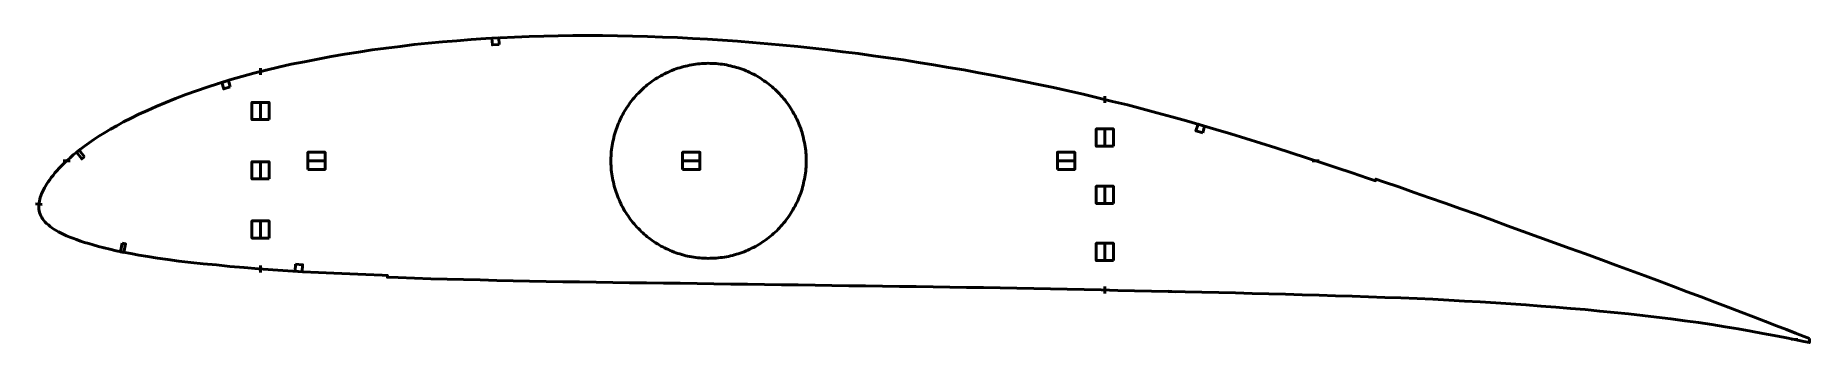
# Model space of a CAD drawing. Header units: metres. Extents: x -4 to 1026, y -5 to 173.
import ezdxf

# ---------------------------------------------------------------- set-up
doc = ezdxf.new("R2010")
doc.units = ezdxf.units.M
doc.layers.add('Layer', color=1, linetype='Continuous', lineweight=50)

msp = doc.modelspace()

# ---------------------------------------------------------------- linework, layer by layer
at = {"layer": 'Layer'}
for p, q in [((387, 156.6), (387, 157.1)), ((127, 149.8), (127, 153.8)), ((127, 134.4), (127, 123.4)), ((617, 133.6), (617, 137.6)), ((617, 119), (617, 108)), ((16.5, 100), (12.5, 100)), ((127, 100), (127, 89)), ((165, 100), (154, 100)), ((330.4, 100), (329.9, 100)), ((382.5, 100), (371.5, 100)), ((443.7, 100), (444.2, 100)), ((600, 100), (589, 100)), ((737.4, 100), (741.4, 100)), ((617, 85.8), (617, 74.8)), ((0.4, 74.7), (-3.6, 75)), ((127, 65.7), (127, 54.7)), ((617, 52.7), (617, 41.7)), ((387, 43.4), (387, 42.9)), ((127, 39.3), (127, 35.3)), ((617, 27.1), (617, 23.1)), ((653.9, 24.4), (657.9, 24.1)), ((951.7, 25.3), (951.5, 24.8)), ((989.1, 11.2), (988.9, 10.7)), ((947, 8.6), (947, 8.2)), ((986.6, 2.6), (986.5, 2.1)), ((1007.8, 4), (1007.6, 3.6)), ((1006.3, -1), (1006.2, -1.5)), ((1015.2, -3.4), (1019.2, -3.7))]:
    msp.add_line(p, q, dxfattribs=at)
for points in [[(1025.9, -3.1), (1022.9, -1.9), (1017.9, 0), (1012.6, 2.1), (1006.7, 4.4), (1000.4, 6.9), (993.5, 9.5), (986.3, 12.2), (978.7, 15.1), (970.9, 18.1), (963, 21.1), (955, 24), (947, 27.1), (938.8, 30.2), (930.5, 33.3), (922.1, 36.4), (913.5, 39.5), (904.8, 42.7), (895.9, 46), (887, 49.2), (877.9, 52.5), (868.8, 55.8), (859.8, 59.1), (850.7, 62.4), (841.6, 65.7), (832.6, 69), (823.5, 72.2), (814.5, 75.4), (805.5, 78.6), (796.6, 81.7), (787.6, 84.9), (778.7, 87.9), (774.3, 89.4), (774, 88.5), (769.5, 90), (760.6, 93), (751.7, 96), (742.9, 98.9), (734, 101.8), (725.1, 104.6), (716.3, 107.5), (707.5, 110.2), (698.8, 113), (690.1, 115.6), (681.5, 118.2), (672.9, 120.7), (664.3, 123.2), (655.8, 125.6), (647.2, 127.9), (638.6, 130.2), (630.1, 132.4), (621.5, 134.5), (613, 136.6), (604.4, 138.6), (595.8, 140.6), (587.2, 142.5), (578.5, 144.3), (569.9, 146.1), (561.2, 147.8), (552.5, 149.5), (543.8, 151.1), (535.1, 152.7), (526.3, 154.2), (517.6, 155.7), (508.8, 157.1), (500, 158.5), (491.3, 159.8), (482.5, 161), (473.8, 162.2), (465, 163.3), (456.3, 164.3), (447.6, 165.3), (438.8, 166.3), (430.1, 167.1), (421.4, 167.9), (412.6, 168.7), (403.9, 169.4), (395.2, 170), (386.4, 170.5), (377.7, 171), (369, 171.5), (360.3, 171.8), (351.6, 172.1), (342.9, 172.4), (334.2, 172.5), (325.5, 172.7), (316.9, 172.7), (308.3, 172.7), (299.8, 172.6), (291.4, 172.4), (282.9, 172.2), (274.5, 171.8), (266.1, 171.4), (257.7, 170.9), (249.3, 170.4), (241, 169.7), (232.7, 169), (224.4, 168.2), (216.2, 167.4), (208, 166.4), (199.9, 165.4), (191.8, 164.3), (183.8, 163.1), (175.9, 161.8), (168, 160.5), (160.2, 159), (152.5, 157.5), (144.9, 156), (137.5, 154.3), (130.3, 152.6), (123.1, 150.8), (116.2, 148.9), (109.3, 147), (102.6, 144.9), (96.1, 142.8), (89.8, 140.6), (83.6, 138.4), (77.7, 136.1), (72, 133.9), (66.5, 131.6), (61.4, 129.3), (56.5, 127), (51.9, 124.8), (47.6, 122.6), (43.6, 120.4), (39.9, 118.3), (36.4, 116.3), (33.2, 114.3), (30.2, 112.3), (27.5, 110.4), (24.9, 108.6), (22.6, 106.8), (20.4, 105.1), (18.3, 103.4), (16.5, 101.8), (14.7, 100.2), (13.1, 98.7), (11.6, 97.2), (10.2, 95.8), (8.9, 94.3), (7.7, 93), (6.6, 91.6), (5.6, 90.3), (4.7, 89), (3.8, 87.8), (3, 86.6), (2.3, 85.4), (1.6, 84.3), (1, 83.1), (0.5, 82), (0, 80.9), (-0.4, 79.8), (-0.8, 78.8), (-1.1, 77.7), (-1.3, 76.7), (-1.5, 75.7), (-1.6, 74.7), (-1.6, 73.8), (-1.6, 72.9), (-1.6, 72), (-1.4, 71), (-1.2, 70.1), (-0.8, 69.1), (-0.4, 68.2), (0.1, 67.2), (0.6, 66.3), (1.3, 65.4), (2.1, 64.5), (2.9, 63.7), (3.9, 62.8), (4.9, 62), (6, 61.2), (7.1, 60.4), (8.4, 59.6), (9.8, 58.8), (11.3, 58.1), (12.8, 57.3), (14.5, 56.6), (16.3, 55.8), (18.2, 55.1), (20.3, 54.3), (22.5, 53.5), (24.8, 52.7), (27.3, 52), (30, 51.2), (33, 50.4), (36.2, 49.5), (39.6, 48.7), (43.3, 47.9), (47.3, 47), (51.7, 46.2), (56.5, 45.3), (61.6, 44.5), (67.2, 43.6), (73.3, 42.8), (79.7, 41.9), (86.5, 41.1), (93.8, 40.3), (101.4, 39.6), (109.3, 38.8), (117.5, 38.1), (125.8, 37.4), (134.2, 36.8), (142.8, 36.2), (151.6, 35.7), (160.6, 35.3), (169.6, 34.8), (178.8, 34.4), (188.2, 34), (197.6, 33.7), (200.7, 33.6), (200.7, 32.5), (207, 32.3), (216.4, 31.9), (225.9, 31.6), (235.4, 31.4), (244.9, 31.1), (254.5, 30.9), (264.1, 30.6), (273.6, 30.4), (283.2, 30.2), (292.8, 30.1), (302.4, 29.9), (312.1, 29.8), (321.8, 29.6), (331.5, 29.5), (341.2, 29.3), (351, 29.2), (360.8, 29.1), (370.6, 29), (380.4, 28.8), (390.1, 28.7), (399.9, 28.5), (409.7, 28.4), (419.5, 28.3), (429.3, 28.1), (439.1, 28), (448.9, 27.9), (458.6, 27.7), (468.4, 27.6), (478.2, 27.5), (488, 27.3), (497.8, 27.2), (507.6, 27.1), (517.3, 26.9), (527.1, 26.8), (536.8, 26.6), (546.6, 26.5), (556.3, 26.3), (566, 26.2), (575.8, 26), (585.5, 25.8), (595.2, 25.6), (605, 25.3), (614.8, 25.1), (624.5, 24.9), (634.3, 24.7), (644.1, 24.5), (653.8, 24.3), (663.6, 24), (673.3, 23.8), (683.1, 23.6), (692.8, 23.4), (702.5, 23.1), (712.2, 22.9), (721.9, 22.6), (731.6, 22.3), (741.3, 22.1), (750.9, 21.8), (760.5, 21.5), (770, 21.2), (779.4, 20.8), (788.8, 20.5), (798.2, 20.1), (807.4, 19.7), (816.6, 19.2), (825.7, 18.7), (834.8, 18.2), (843.9, 17.7), (852.7, 17.1), (861.4, 16.5), (870.1, 15.8), (878.7, 15.1), (887.3, 14.4), (895.8, 13.7), (904.2, 12.8), (912.6, 12), (920.9, 11.2), (929.1, 10.4), (937.2, 9.4), (945.4, 8.4), (953.5, 7.3), (961.5, 6.2), (969.2, 5), (977, 3.8), (984.5, 2.5), (991.9, 1.2), (998.8, -0.1), (1005.4, -1.3), (1011.6, -2.5), (1017.3, -3.6), (1022.6, -4.7), (1025.9, -5.4)], [(443.7, 100), (443.7, 101.2), (443.6, 102.4), (443.6, 103.6), (443.5, 104.7), (443.4, 105.9), (443.2, 107.1), (443.1, 108.3), (442.9, 109.5), (442.7, 110.6), (442.4, 111.8), (442.2, 113), (441.9, 114.1), (441.6, 115.3), (441.3, 116.4), (440.9, 117.5), (440.5, 118.7), (440.1, 119.8), (439.7, 120.9), (439.2, 122), (438.8, 123.1), (438.3, 124.2), (437.7, 125.2), (437.2, 126.3), (436.6, 127.3), (436, 128.4), (435.4, 129.4), (434.8, 130.4), (434.2, 131.4), (433.5, 132.4), (432.8, 133.3), (432.1, 134.3), (431.4, 135.2), (430.6, 136.2), (429.8, 137.1), (429, 137.9), (428.2, 138.8), (427.4, 139.7), (426.6, 140.5), (425.7, 141.3), (424.8, 142.1), (423.9, 142.9), (423, 143.7), (422.1, 144.4), (421.1, 145.2), (420.2, 145.9), (419.2, 146.5), (418.2, 147.2), (417.2, 147.9), (416.2, 148.5), (415.2, 149.1), (414.2, 149.7), (413.1, 150.2), (412, 150.7), (411, 151.3), (409.9, 151.8), (408.8, 152.2), (407.7, 152.7), (406.6, 153.1), (405.4, 153.5), (404.3, 153.9), (403.2, 154.2), (402, 154.5), (400.9, 154.8), (399.7, 155.1), (398.6, 155.4), (397.4, 155.6), (396.2, 155.8), (395, 156), (393.9, 156.1), (392.7, 156.3), (391.5, 156.4), (390.3, 156.5), (389.1, 156.5), (387.9, 156.5), (386.7, 156.6), (385.6, 156.5), (384.4, 156.5), (383.2, 156.4), (382, 156.3), (380.8, 156.2), (379.6, 156.1), (378.4, 155.9), (377.3, 155.7), (376.1, 155.5), (374.9, 155.2), (373.8, 155), (372.6, 154.7), (371.5, 154.4), (370.3, 154), (369.2, 153.7), (368.1, 153.3), (367, 152.9), (365.8, 152.4), (364.7, 152), (363.7, 151.5), (362.6, 151), (361.5, 150.5), (360.5, 149.9), (359.4, 149.4), (358.4, 148.8), (357.4, 148.2), (356.3, 147.5), (355.4, 146.9), (354.4, 146.2), (353.4, 145.5), (352.5, 144.8), (351.5, 144.1), (350.6, 143.3), (349.7, 142.5), (348.8, 141.7), (347.9, 140.9), (347.1, 140.1), (346.3, 139.2), (345.4, 138.4), (344.6, 137.5), (343.9, 136.6), (343.1, 135.7), (342.4, 134.8), (341.6, 133.8), (340.9, 132.9), (340.3, 131.9), (339.6, 130.9), (339, 129.9), (338.3, 128.9), (337.7, 127.8), (337.2, 126.8), (336.6, 125.8), (336.1, 124.7), (335.6, 123.6), (335.1, 122.5), (334.6, 121.4), (334.2, 120.3), (333.8, 119.2), (333.4, 118.1), (333, 117), (332.7, 115.8), (332.3, 114.7), (332, 113.5), (331.8, 112.4), (331.5, 111.2), (331.3, 110), (331.1, 108.9), (330.9, 107.7), (330.8, 106.5), (330.6, 105.3), (330.5, 104.2), (330.5, 103), (330.4, 101.8), (330.4, 100.6), (330.4, 99.4), (330.4, 98.2), (330.5, 97), (330.5, 95.8), (330.6, 94.7), (330.8, 93.5), (330.9, 92.3), (331.1, 91.1), (331.3, 90), (331.5, 88.8), (331.8, 87.6), (332, 86.5), (332.3, 85.3), (332.7, 84.2), (333, 83), (333.4, 81.9), (333.8, 80.8), (334.2, 79.7), (334.6, 78.6), (335.1, 77.5), (335.6, 76.4), (336.1, 75.3), (336.6, 74.2), (337.2, 73.2), (337.7, 72.2), (338.3, 71.1), (339, 70.1), (339.6, 69.1), (340.3, 68.1), (340.9, 67.1), (341.6, 66.2), (342.4, 65.2), (343.1, 64.3), (343.9, 63.4), (344.6, 62.5), (345.4, 61.6), (346.3, 60.8), (347.1, 59.9), (347.9, 59.1), (348.8, 58.3), (349.7, 57.5), (350.6, 56.7), (351.5, 55.9), (352.5, 55.2), (353.4, 54.5), (354.4, 53.8), (355.4, 53.1), (356.3, 52.5), (357.4, 51.8), (358.4, 51.2), (359.4, 50.6), (360.5, 50.1), (361.5, 49.5), (362.6, 49), (363.7, 48.5), (364.7, 48), (365.8, 47.6), (367, 47.1), (368.1, 46.7), (369.2, 46.3), (370.3, 46), (371.5, 45.6), (372.6, 45.3), (373.8, 45), (374.9, 44.8), (376.1, 44.5), (377.3, 44.3), (378.4, 44.1), (379.6, 43.9), (380.8, 43.8), (382, 43.7), (383.2, 43.6), (384.4, 43.5), (385.6, 43.5), (386.7, 43.4), (387.9, 43.5), (389.1, 43.5), (390.3, 43.5), (391.5, 43.6), (392.7, 43.7), (393.9, 43.9), (395, 44), (396.2, 44.2), (397.4, 44.4), (398.6, 44.6), (399.7, 44.9), (400.9, 45.2), (402, 45.5), (403.2, 45.8), (404.3, 46.1), (405.4, 46.5), (406.6, 46.9), (407.7, 47.3), (408.8, 47.8), (409.9, 48.2), (411, 48.7), (412, 49.3), (413.1, 49.8), (414.2, 50.3), (415.2, 50.9), (416.2, 51.5), (417.2, 52.1), (418.2, 52.8), (419.2, 53.5), (420.2, 54.1), (421.1, 54.8), (422.1, 55.6), (423, 56.3), (423.9, 57.1), (424.8, 57.9), (425.7, 58.7), (426.6, 59.5), (427.4, 60.3), (428.2, 61.2), (429, 62.1), (429.8, 62.9), (430.6, 63.8), (431.4, 64.8), (432.1, 65.7), (432.8, 66.7), (433.5, 67.6), (434.2, 68.6), (434.8, 69.6), (435.4, 70.6), (436, 71.6), (436.6, 72.7), (437.2, 73.7), (437.7, 74.8), (438.3, 75.8), (438.8, 76.9), (439.2, 78), (439.7, 79.1), (440.1, 80.2), (440.5, 81.3), (440.9, 82.5), (441.3, 83.6), (441.6, 84.7), (441.9, 85.9), (442.2, 87), (442.4, 88.2), (442.7, 89.4), (442.9, 90.5), (443.1, 91.7), (443.2, 92.9), (443.4, 94.1), (443.5, 95.3), (443.6, 96.4), (443.6, 97.6), (443.7, 98.8), (443.7, 100)]]:
    msp.add_lwpolyline(points, close=True, dxfattribs=at)
for points in [[(265.6, 167.4), (261.6, 167.2), (261.3, 171.1), (265.3, 171.4), (265.6, 167.4)], [(109.5, 142.9), (105.7, 141.7), (104.6, 145.5), (108.4, 146.7), (109.5, 142.9)], [(132, 123.9), (122, 123.9), (122, 133.9), (132, 133.9), (132, 123.9)], [(622, 108.5), (612, 108.5), (612, 118.5), (622, 118.5), (622, 108.5)], [(673.8, 116.3), (669.9, 117.4), (671.1, 121.3), (674.9, 120.1), (673.8, 116.3)], [(24.9, 102.3), (23.3, 101.1), (20.2, 105), (21.8, 106.2), (24.9, 102.3)], [(154.5, 95), (154.5, 105), (164.5, 105), (164.5, 95), (154.5, 95)], [(372, 95), (372, 105), (382, 105), (382, 95), (372, 95)], [(589.5, 95), (589.5, 105), (599.5, 105), (599.5, 95), (589.5, 95)], [(132, 89.5), (122, 89.5), (122, 99.5), (132, 99.5), (132, 89.5)], [(622, 75.3), (612, 75.3), (612, 85.3), (622, 85.3), (622, 75.3)], [(132, 55.2), (122, 55.2), (122, 65.2), (132, 65.2), (132, 55.2)], [(46.8, 52.2), (48.7, 51.8), (47.7, 46.9), (45.8, 47.3), (46.8, 52.2)], [(622, 42.2), (612, 42.2), (612, 52.2), (622, 52.2), (622, 42.2)], [(147.4, 40), (151.4, 39.7), (151.2, 35.7), (147.2, 36), (147.4, 40)]]:
    msp.add_lwpolyline(points, dxfattribs=at)

doc.saveas('drawing.dxf')
